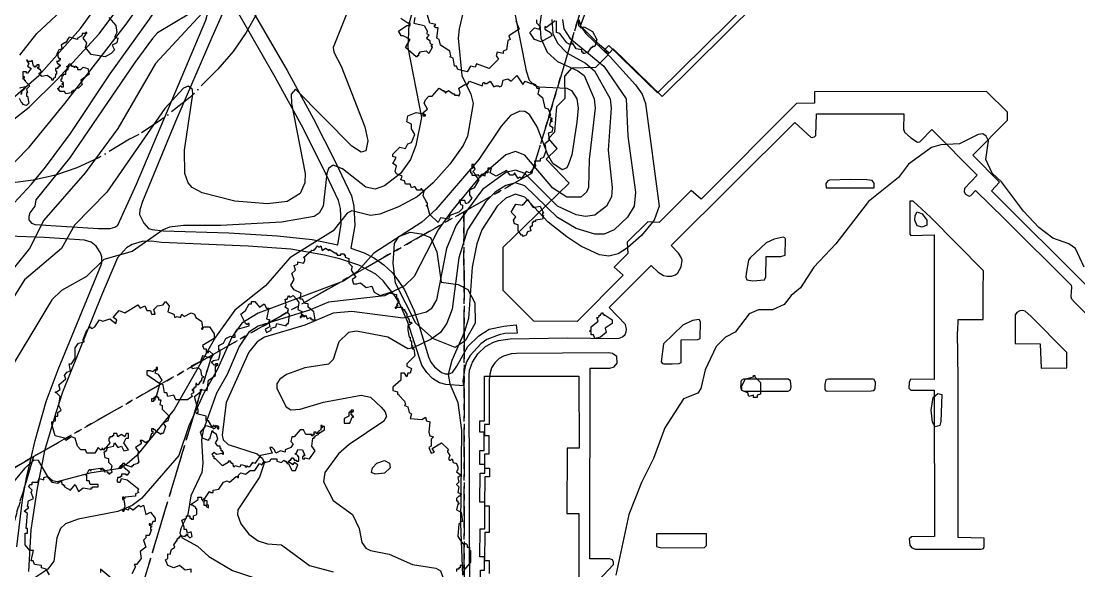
# Model space of a CAD drawing. Header units: metres. Extents: x -550 to 550, y -500 to 950.
# Drawn here: x -260 to -32, y -318.1 to -199.5 of the extents above; entities that cross this region are included whole.
import ezdxf

# ---------------------------------------------------------------- set-up
doc = ezdxf.new("R2010")
doc.units = ezdxf.units.M
doc.header["$LTSCALE"] = 2
doc.linetypes.add('DASHDOT', pattern=[3.556, 2.54, -0.508, 0, -0.508])
doc.linetypes.add('PHANTOM', pattern=[6.35, 3.175, -0.635, 0.635, -0.635, 0.635, -0.635])
for name, color, linetype in [('SITE-BLDG-EXIST', 7, 'CONTINUOUS'), ('SITE-PARKING', 250, 'CONTINUOUS'), ('SITE-PATH', 84, 'CONTINUOUS'), ('SITE-PROPERTY', 7, 'PHANTOM'), ('SITE-SETBACK-WATER', 1, 'DASHDOT'), ('SITE-TREE-CANOPY', 94, 'CONTINUOUS'), ('TOPO-CONTOUR-MAJOR', 8, 'CONTINUOUS'), ('TOPO-CONTOUR-MINOR', 9, 'CONTINUOUS')]:
    doc.layers.add(name, color=color, linetype=linetype)

msp = doc.modelspace()

# ---------------------------------------------------------------- linework, layer by layer
at = {"layer": 'SITE-BLDG-EXIST'}
for points in [[(-29.92, -257.03), (-50.83, -236.13), (-49.12, -234.26), (-54.9, -228.45), (-47.4, -220.9), (-47.41, -219.21), (-51.92, -214.72), (-89.03, -214.8), (-89.03, -217.26), (-92.93, -217.28), (-113.46, -237.95), (-115.6, -236.09), (-122.47, -242.96), (-124.96, -242.81), (-129.37, -247.21), (-129.24, -249.66), (-132.22, -252.61), (-130.23, -254.37), (-140.19, -264.32), (-149.55, -264.29), (-156.13, -257.62), (-156.09, -248.28), (-141.91, -234.47), (-146.83, -229.32), (-144.48, -226.98), (-146.35, -224.86), (-144.97, -223.39), (-144.57, -217.98), (-142.79, -216.12), (-142.84, -211.4), (-141.23, -209.59), (-136.18, -209.5), (-133.44, -206.76), (-134.42, -205.89), (-133.38, -204.78), (-122.86, -215.01), (-102.32, -194.66)], [(-161.08, -323.91), (-161.04, -317.97), (-160.12, -317.97), (-160.12, -315.11), (-161.13, -315.11), (-161.1, -309.08), (-160.11, -309.08), (-160.11, -303.32), (-161.14, -303.33), (-161.11, -297.08), (-160.1, -297.07), (-160.08, -295.21), (-161.12, -295.21), (-161.12, -292.19), (-160.19, -292.19), (-160.19, -288.2), (-161.12, -288.2), (-161.12, -285.8), (-160.14, -285.8), (-160.14, -276.15), (-139.78, -276.13), (-139.76, -291.68), (-142.36, -291.67), (-142.39, -305.78), (-139.79, -305.77), (-139.82, -321.15)]]:
    msp.add_lwpolyline(points, dxfattribs=at)
at = {"layer": 'SITE-PARKING'}
for points in [[(23.54, -195.3), (-101.32, -195.41), (-121.87, -215.77), (-132.39, -205.52), (-133.27, -206.48), (-135.4, -204.58), (-139.46, -200.55), (-135, -188.59), (-17.18, -188.41)], [(-163.34, -329.89), (-163.47, -275.91), (-163.35, -274.84), (-162.77, -273.1), (-161.62, -271.29), (-159.9, -269.74), (-158.23, -268.82), (-157.13, -268.46), (-154.61, -268.08), (-142.25, -267.86), (-132.19, -268.02), (-131.14, -267.94), (-130.4, -267.65), (-129.86, -267.12), (-129.64, -266.55), (-129.53, -266.01), (-129.79, -264.95), (-133.27, -261.33), (-124.22, -252.23), (-122.68, -253.72), (-121.55, -254.4), (-120.77, -254.58), (-119.84, -254.57), (-119.01, -254.27), (-118.44, -253.81), (-117.72, -252.57), (-117.57, -251.11), (-117.8, -250.4), (-118.34, -249.56), (-119.94, -247.93), (-93.23, -221.43), (-89.75, -224.65), (-88.99, -224.5), (-88.74, -224.2), (-88.58, -219.56), (-69.79, -219.53), (-69.81, -222.86), (-69.64, -223.48), (-68.26, -224.71), (-66.78, -225.67), (-66.31, -225.58), (-66.06, -225.36), (-63.72, -222.88), (-53.92, -232.77), (-56.65, -235.64), (-56.75, -236.33), (-56.47, -236.88), (-55.7, -237.28), (-55.34, -237.13), (-54.34, -236.11), (-48.03, -242.17), (-33.7, -256.5), (-33.59, -256.91), (-33.74, -258.94), (-33.59, -259.44), (-32.92, -260.22), (-28.05, -265.16)], [(-146.77, -332.15), (-132.35, -316.77), (-132.33, -316.25), (-132.58, -315.73), (-133.22, -315.51), (-137.44, -315.51), (-137.43, -313.23), (-137.39, -274.38), (-133.1, -274.37), (-132.22, -274.09), (-131.57, -273.36), (-131.62, -271.92), (-132.56, -271.25), (-133.39, -271.1), (-153.26, -271.21), (-154.38, -271.33), (-156.08, -271.8), (-156.99, -272.29), (-157.92, -273.25), (-158.62, -274.35), (-159.01, -275.7), (-159.13, -276.9), (-159.14, -286.55), (-160.12, -286.56), (-160.12, -288.95), (-159.19, -288.95), (-159.18, -292.94), (-160.13, -292.94), (-160.12, -295.95), (-159.08, -295.96), (-159.1, -297.82), (-160.11, -297.82), (-160.14, -304.08), (-159.11, -304.08), (-159.12, -309.83), (-160.11, -309.83), (-160.14, -315.86), (-159.12, -315.86), (-159.13, -318.72)]]:
    msp.add_lwpolyline(points, dxfattribs=at)
for points in [[(-81.25, -233.71), (-85.77, -233.88), (-86.13, -234.01), (-86.54, -234.55), (-86.53, -235.47), (-76.14, -235.5), (-76.14, -234.51), (-76.58, -233.95), (-77.73, -233.76)], [(-52.64, -257.71), (-52.62, -253.38), (-64.04, -241.86), (-67.77, -238.38), (-68.44, -238.38), (-68.45, -245.5), (-68.28, -245.75), (-63.2, -245.67), (-63.22, -276.85), (-68.31, -276.76), (-68.64, -277.52), (-68.65, -278.7), (-68.23, -279.14), (-63.22, -279.14), (-63.16, -310.75), (-68.08, -310.82), (-68.58, -311.25), (-68.5, -312.6), (-68.08, -313.11), (-67.32, -313.42), (-53.1, -313.45), (-52.57, -313.3), (-52.42, -312.9), (-52.42, -311.08), (-58.08, -310.92), (-58.05, -276.67), (-58.21, -266.52), (-58.09, -266.52), (-58.06, -263.91), (-52.67, -263.9)], [(-95.74, -246.12), (-97.7, -246.54), (-99.43, -247.34), (-102.86, -250.58), (-103.23, -251.12), (-103.76, -253.95), (-103.8, -254.77), (-103.6, -255.36), (-102.28, -255.54), (-99.79, -255.38), (-99.47, -254.71), (-99.44, -250.3), (-96.27, -250.29), (-95.35, -250.05), (-95.29, -246.55), (-95.43, -246.25)], [(-44.13, -261.97), (-44.76, -262), (-45.43, -262.36), (-45.75, -262.89), (-45.75, -269.11), (-40.39, -269.18), (-40.19, -274.41), (-34.65, -274.33), (-34.61, -271.03), (-42.4, -263.22), (-43.59, -262.12)], [(-119.71, -273.47), (-118.19, -273.41), (-117.78, -273.15), (-117.78, -268.28), (-114.15, -268.2), (-113.66, -268.03), (-113.62, -264.43), (-113.91, -263.94), (-115.29, -264.09), (-117.39, -265.14), (-121.58, -269.17), (-122.08, -273.06), (-121.81, -273.38), (-121.46, -273.46)], [(-94.68, -276.77), (-104.35, -276.8), (-104.81, -277.07), (-104.92, -277.43), (-104.91, -278.75), (-104.81, -279.07), (-104.25, -279.36), (-94.68, -279.37), (-94.22, -279.09), (-94.06, -278.45), (-94.17, -277.13)], [(-81.37, -276.76), (-85.98, -276.79), (-86.54, -276.93), (-86.8, -277.91), (-86.76, -278.98), (-86.54, -279.27), (-86.13, -279.36), (-76.82, -279.31), (-76.26, -279.24), (-75.94, -278.89), (-75.89, -277.48), (-76.12, -276.87), (-76.41, -276.76)], [(-122.05, -313.14), (-112.73, -313.08), (-112.26, -312.64), (-112.26, -310.15), (-123.06, -310.17), (-123.1, -312.9)]]:
    msp.add_lwpolyline(points, close=True, dxfattribs=at)
at = {"layer": 'SITE-PATH'}
for points in [[(-262.46, -239.75), (-257.78, -234.74), (-254.78, -231.06), (-249.42, -223.79), (-240.83, -210.92), (-232.33, -199.08), (-225.52, -188.81), (-219.51, -179.14), (-214.88, -171.13), (-209.66, -160.32), (-203.71, -144.97), (-200.36, -135.35), (-192.31, -108.23), (-185.35, -81.44), (-179.09, -58.35), (-177.72, -51.61), (-173.59, -36.13), (-154.45, 27.68), (-137.3, 83.89)], [(-211.63, -194.79), (-202.71, -210.22), (-196.99, -220.61), (-192.35, -229.85), (-188.85, -237.23), (-188.31, -239.46), (-188.11, -243.6), (-188.96, -248.5), (-186.08, -249.53), (-183.88, -250.69), (-181.87, -252.08), (-180.01, -253.81), (-178.59, -255.73), (-177.41, -257.5), (-175.34, -262.06), (-174.34, -264.84), (-172.25, -271.94), (-171.69, -273.11), (-170.92, -274.15), (-169.43, -275.33), (-168.65, -275.6), (-167.76, -275.6), (-167.07, -275.33), (-166.1, -274), (-163.75, -269.75), (-161.39, -267.42), (-159.11, -266), (-155.99, -265.31), (-153.31, -265.08), (-153.12, -266.83), (-155.73, -266.94), (-156.99, -267.23), (-159.64, -268.24), (-160.91, -269.12), (-163.21, -271.69), (-164.06, -273.06), (-164.41, -274.31), (-164.82, -277.18), (-164.66, -278.22), (-168.47, -277.95), (-169.88, -277.6), (-171.36, -276.61), (-172.58, -275.31), (-173.66, -273.77), (-176.77, -264.36), (-178.4, -260.51), (-179.46, -258.81), (-182.01, -255.55), (-183.6, -254.15), (-187.26, -252.2), (-191.12, -250.92), (-194.61, -250), (-201.89, -248.73), (-211.06, -248.09), (-229.79, -247.29), (-231.91, -247.01), (-233.95, -247.1), (-236.12, -247.74), (-237.35, -248.46), (-239.23, -250.61), (-242.7, -258.7), (-251.08, -279.61), (-252.56, -284.03), (-254.97, -292.22), (-256.57, -300.31), (-257.92, -309.26), (-258.45, -318.28)], [(-260.96, -312.97), (-259.7, -302.78), (-258.86, -298.08), (-256.98, -289.98), (-254.6, -281.63), (-252.08, -274.66), (-242.83, -252.3), (-242.67, -251.67), (-242.66, -250.39), (-242.91, -249.55), (-243.84, -248.09), (-244.91, -247.2), (-246.36, -246.77), (-254.97, -246.18), (-262.81, -245.96)]]:
    msp.add_lwpolyline(points, dxfattribs=at)
for points in [[(-219.68, -195.86), (-220.53, -196), (-230.66, -202.08), (-231.72, -203.25), (-235.51, -208.49), (-249.62, -229.1), (-256.85, -238.09), (-257.05, -239.44), (-258.16, -240.9), (-258.38, -241.65), (-258.36, -242.37), (-257.83, -243.13), (-256.97, -243.43), (-243.37, -244.25), (-240.82, -244.24), (-239.81, -243.95), (-239.21, -243.53), (-235.19, -234.71), (-220.24, -199.3), (-219.47, -196.57), (-219.46, -196.15)], [(-218.93, -203.08), (-226.72, -221.17), (-233.84, -238.45), (-234.43, -240.25), (-234.53, -241.24), (-233.6, -243.11), (-232.59, -244.24), (-231.75, -244.5), (-229.4, -244.81), (-215.28, -245.18), (-204.8, -245.83), (-197.28, -246.67), (-191.79, -247.8), (-191.02, -243.36), (-191.19, -239.95), (-191.62, -238.2), (-194.97, -231.12), (-199.57, -221.97), (-205.26, -211.65), (-213.7, -196.93), (-214.37, -195.92), (-214.96, -195.43), (-215.54, -195.43)]]:
    msp.add_lwpolyline(points, close=True, dxfattribs=at)
at = {"layer": 'SITE-PROPERTY'}
msp.add_lwpolyline([(-91.29, 364.29), (28.27, 364.14), (-149.92, -232.31), (-283.98, -308.65), (-550, -309.07), (-550, 364.89)], close=True, dxfattribs=at)
msp.add_lwpolyline([(-91.29, 364.29), (28.27, 364.14), (-149.92, -232.31), (-283.98, -308.65), (-550, -309.07), (-550, 364.89)], close=True, dxfattribs=at)
for points in [[(-164.47, -344.36), (-164.58, -240.66), (-149.92, -232.31), (-136.32, -186.83), (40.62, -186.68), (40.64, -206.65), (64.32, -206.64), (64.38, -275.65), (53.38, -275.67), (53.48, -367.62)], [(-260.08, -378), (-254, -368.32), (-250.4, -361.83), (-247.92, -356.97), (-243.32, -347.09), (-241.2, -342.07), (-237.32, -331.89), (-233.93, -321.53), (-218.93, -271.61), (-164.58, -240.66), (-164.47, -344.36), (-215.14, -380.91), (-219.43, -384.25), (-223.44, -387.92), (-227.15, -391.87), (-230.56, -396.11), (-233.63, -400.57), (-236.35, -405.28), (-238.7, -410.17), (-240.68, -415.21), (-253.94, -415.23), (-293.86, -415.29)], [(-263.13, -312.76), (-257.33, -293.48), (-218.93, -271.61), (-235.56, -326.73), (-237.32, -331.89), (-241.2, -342.07), (-245.56, -352.06), (-250.4, -361.83), (-254, -368.32), (-260.08, -378)], [(-283.98, -308.65), (-257.33, -293.48), (-263.13, -312.76)]]:
    msp.add_lwpolyline(points, dxfattribs=at)
at = {"layer": 'SITE-SETBACK-WATER'}
msp.add_lwpolyline([(-209.07, -197.61), (-211.5, -201.99), (-214.36, -206.11), (-217.62, -209.92), (-223.63, -215.99), (-229.85, -220.83), (-234.68, -224), (-236.68, -225), (-243.5, -229.12), (-247.99, -231.16), (-252.65, -232.74), (-257.45, -233.86), (-262.34, -234.5)], dxfattribs=at)
at = {"layer": 'SITE-TREE-CANOPY'}
for points in [[(-153.4, -199.49), (-152.66, -201.24), (-154.91, -202.73), (-154.65, -203.49), (-155.15, -203.74), (-155.4, -205.74), (-156.15, -205.99), (-156.15, -206.49), (-157.4, -206.23), (-157.65, -206.99), (-157.15, -207.74), (-159.15, -209.74), (-161.9, -208.74), (-162.15, -209.49), (-163.15, -209.24), (-163.9, -210.49), (-165.91, -209.99), (-166.15, -209.24), (-166.65, -209.24), (-166.9, -207.49), (-167.65, -207.24), (-167.4, -206.99), (-167.65, -205.99), (-169.65, -204.74), (-169.9, -203.49), (-170.41, -203.24), (-170.15, -200.99), (-170.66, -200.99), (-170.9, -200.74), (-170.9, -200.49), (-170.65, -200.24), (-171.9, -199.99), (-172.4, -198.24)], [(-241.16, -198.74), (-239.65, -200.49), (-239.4, -201.99), (-239.9, -202.99), (-239.15, -203.24), (-239.4, -204.24), (-240.41, -204.74), (-239.9, -205.74), (-240.65, -206.49), (-241.9, -207.24), (-244.9, -206.74), (-246.15, -205.24), (-245.9, -204.23), (-246.65, -203.24), (-246.15, -202.49), (-246.15, -202.24), (-246.9, -202.24), (-246.91, -202.74), (-247.9, -203.24), (-247.9, -203.49), (-249.65, -203), (-250.15, -203.74), (-250.15, -203.98), (-250.4, -204), (-250.41, -204.24), (-250.65, -204.24), (-251.4, -204.74), (-251.15, -205.48), (-251.9, -205.74), (-252.4, -206.74), (-252.15, -206.74), (-252.15, -207.24), (-251.91, -207.49), (-251.65, -207.49), (-251.65, -207.99), (-251.9, -207.99), (-251.9, -208.24), (-252.4, -208.24), (-252.15, -208.74), (-251.9, -208.74), (-251.9, -208.99), (-251.65, -208.99), (-251.65, -209.24), (-251.9, -209.24), (-251.9, -209.49), (-252.15, -209.49), (-252.15, -209.74), (-252.65, -209.74), (-252.65, -210.24), (-252.4, -210.24), (-252.4, -210.99), (-252.65, -210.99), (-252.66, -211.73), (-253.15, -211.99), (-253.15, -212.25), (-253.4, -212.24), (-253.4, -211.99), (-254.4, -211.24), (-255.65, -211.49), (-255.65, -211.24), (-255.9, -211.24), (-255.9, -210.98), (-256.15, -211), (-256.15, -210.74), (-255.65, -210.48), (-255.9, -209.99), (-256.15, -209.99), (-256.15, -209.74), (-256.4, -209.74), (-256.4, -209.49), (-256.15, -209.49), (-256.15, -208.99), (-256.65, -208.99), (-256.66, -209.24), (-256.9, -209.24), (-256.9, -209.49), (-257.15, -209.49), (-257.15, -209.24), (-257.4, -209.24), (-257.65, -207.99), (-257.9, -208.25), (-258.66, -208.24), (-258.66, -207.99), (-258.9, -207.99), (-258.4, -208.75), (-258.65, -209.23), (-257.9, -209.74), (-258.65, -210.74), (-258.9, -210.74), (-258.9, -210.49), (-259.66, -210.49), (-259.65, -211.49), (-259.4, -211.49), (-259.4, -211.74), (-259.65, -211.74), (-259.65, -211.99), (-259.4, -211.99), (-259.41, -212.24), (-259.15, -212.24), (-259.15, -212.49), (-258.15, -213.48), (-258.9, -214.24), (-258.65, -214.99), (-258.9, -214.98), (-258.9, -215.74), (-258.65, -215.74), (-258.4, -217.24), (-258.9, -217.74), (-259.65, -217.49), (-259.65, -217.24), (-259.9, -217.24), (-260.4, -216.24)], [(-175.15, -198.74), (-175.4, -199.99), (-173.15, -200.48), (-172.4, -201.74), (-172.65, -202.24), (-172.15, -202.49), (-172.65, -203.24), (-171.9, -203.73), (-171.9, -204.24), (-171.65, -204.49), (-171.4, -204.49), (-171.4, -204.74), (-171.65, -204.74), (-171.65, -204.99), (-171.4, -204.99), (-171.41, -205.24), (-172.15, -206.49), (-172.65, -205.99), (-174.15, -206.23), (-174.15, -206.49), (-174.4, -206.49), (-174.4, -206.99), (-174.65, -206.99), (-174.65, -207.23), (-174.91, -207.23), (-177.15, -205.24), (-176.15, -203.48), (-177.65, -202.74), (-178.15, -202.74), (-178.15, -202.49), (-178.66, -201.73), (-176.9, -200.49), (-176.15, -200.49), (-176.15, -199.99), (-176.65, -199.99), (-178.15, -198.99)], [(-144.9, -199.49), (-146.9, -200.99), (-146.9, -200.74), (-147.15, -200.74), (-147.15, -201.24), (-145.9, -201.99), (-145.65, -202.74), (-147.9, -203.99), (-149.4, -203.49), (-150.4, -201.99), (-149.4, -201), (-148.4, -201.24), (-148.15, -200.74), (-148.9, -199.99), (-148.9, -199.24)], [(-139.9, -199.5), (-139.9, -200.49), (-139.4, -200.99), (-138.65, -200.74), (-136.9, -201.74), (-135.9, -203.49), (-136.4, -204.99), (-136.9, -204.99), (-136.9, -205.24), (-137.15, -205.24), (-137.9, -206.24), (-138.65, -206.49), (-138.9, -206.49), (-138.9, -206.24), (-139.15, -206.24), (-139.15, -205.74), (-140.4, -205.49), (-141.15, -204.24), (-141.4, -204.49), (-141.9, -204.49), (-142.4, -204.24), (-143.9, -202.24), (-144.65, -201.99), (-144.65, -199.49)], [(-260.15, -215.24), (-259.9, -215.24), (-259.9, -214.49), (-259.65, -214.49), (-259.15, -213.99), (-259.15, -213.74), (-260.4, -213.99)], [(-223.4, -318.49), (-223.4, -317.74), (-224.65, -317.99), (-225.9, -316.99), (-227.15, -317.49), (-228.4, -316.99), (-228.91, -315.74), (-228.4, -315.48), (-228.4, -314.49), (-227.9, -314.5), (-227.65, -313.49), (-226.9, -312.99), (-227.15, -312.49), (-226.4, -311.49), (-226.41, -311.24), (-226.15, -311.24), (-226.15, -310.99), (-225.9, -310.99), (-225.9, -310.74), (-225.65, -310.74), (-225.65, -310.49), (-224.65, -310.74), (-224.65, -310.5), (-224.4, -310.48), (-224.4, -310.24), (-224.15, -310.24), (-224.15, -310.48), (-223.65, -310.99), (-223.15, -310.74), (-223.4, -309.74), (-224.15, -310), (-224.4, -309.24), (-224.9, -309.24), (-224.9, -308.74), (-225.4, -307.23), (-224.41, -306.74), (-224.4, -306.24), (-223.65, -306.24), (-223.65, -306.74), (-223.4, -306.74), (-223.4, -306.99), (-222.9, -306.99), (-222.9, -306.24), (-222.15, -305.99), (-222.15, -304.74), (-222.4, -304.74), (-222.4, -304.49), (-223.15, -303.99), (-223.4, -303.99), (-223.4, -303.74), (-221.9, -302.73), (-221.91, -302.25), (-221.15, -302.23), (-221.15, -302.74), (-220.9, -302.74), (-220.9, -302.99), (-220.65, -302.99), (-220.65, -303.99), (-220.15, -303.99), (-220.15, -304.24), (-219.65, -304.5), (-219.65, -303.99), (-219.9, -303.99), (-219.91, -302.99), (-220.4, -302.99), (-220.4, -302.74), (-220.65, -302.74), (-220.65, -302.49), (-220.4, -302.49), (-219.4, -300.99), (-219.15, -301.24), (-218.65, -301.24), (-218.65, -300.74), (-217.4, -300.49), (-216.4, -298.99), (-215.65, -298.74), (-215.15, -298.99), (-213.65, -297.74), (-213.4, -297.74), (-213.4, -297.99), (-213.15, -297.99), (-213.16, -297.48), (-212.65, -296.98), (-211.65, -297.24), (-210.65, -296.49), (-209.65, -296.49), (-208.65, -294.99), (-208.15, -295.24), (-207.65, -294.49), (-207.4, -294.75), (-206.4, -294.49), (-206.15, -293.99), (-204.91, -293.99), (-204.9, -294.49), (-203.9, -294.74), (-203.4, -294.24), (-203.15, -294.5), (-202.9, -294.48), (-202.91, -294.74), (-202.65, -294.74), (-202.65, -294.99), (-202.4, -294.99), (-201.65, -296.49), (-200.9, -296.49), (-200.41, -295.24), (-201.15, -294.74), (-201.15, -294.99), (-201.4, -294.99), (-201.4, -295.24), (-202.15, -294.74), (-202.4, -294.74), (-202.4, -294.48), (-202.15, -294.49), (-202.15, -294.24), (-201.9, -294.24), (-201.9, -293.99), (-201.65, -293.99), (-201.65, -293.74), (-201.4, -293.74), (-201.4, -293.99), (-201.16, -293.99), (-201.16, -294.24), (-200.65, -294.24), (-200.65, -294.49), (-200.15, -294.49), (-200.15, -293.49), (-200.4, -293.49), (-200.4, -293.24), (-200.9, -292.99), (-200.9, -292.74), (-200.66, -292.74), (-200.4, -291.98), (-199.4, -291.99), (-198.9, -293.24), (-199.15, -293.24), (-199.15, -293.49), (-199.4, -293.49), (-199.4, -293.99), (-198.9, -293.99), (-198.9, -293.74), (-197.9, -293.99), (-196.65, -292.23), (-197.4, -291.24), (-197.15, -289.49), (-196.9, -289.49), (-196.9, -289.24), (-196.65, -289.24), (-196.65, -288.99), (-195.9, -288.74), (-195.9, -288.49), (-194.65, -287.74), (-194.65, -286.99), (-195.16, -286.99), (-195.16, -287.24), (-195.4, -287.24), (-195.4, -287.74), (-195.9, -287.99), (-195.9, -288.24), (-196.15, -288.24), (-196.15, -288.49), (-196.4, -288.49), (-196.4, -288.24), (-196.91, -288.24), (-196.9, -288.74), (-197.15, -288.74), (-197.15, -288.99), (-197.41, -288.99), (-197.4, -288.74), (-198.66, -288.74), (-199.15, -287.74), (-199.9, -287.74), (-201.15, -289.24), (-201.65, -289.24), (-201.9, -290.24), (-201.4, -290.74), (-201.9, -291.49), (-203.15, -291.99), (-203.15, -292.49), (-204.15, -292.24), (-205.15, -292.73), (-205.4, -291.99), (-205.9, -291.49), (-206.41, -291.49), (-205.9, -292.74), (-208.4, -293.24), (-209.65, -294.99), (-210.15, -294.74), (-210.91, -295.74), (-211.4, -295.49), (-211.4, -295.74), (-211.65, -295.74), (-211.65, -295.48), (-212.65, -295.24), (-212.9, -295.74), (-213.9, -295.49), (-214.15, -295.74), (-214.4, -294.99), (-214.66, -294.99), (-214.65, -294.74), (-214.9, -294.73), (-214.9, -294.49), (-215.4, -294.49), (-215.4, -294.73), (-216.65, -295.49), (-218.15, -293.99), (-218.4, -293.98), (-218.4, -293.48), (-218.65, -293.5), (-218.65, -293.24), (-218.9, -292.99), (-218.4, -292.49), (-217.9, -292.98), (-216.65, -292.74), (-216.65, -292.99), (-216.4, -292.99), (-216.4, -292.49), (-216.65, -292.49), (-216.65, -292.24), (-216.91, -292.24), (-216.91, -291.74), (-217.15, -291.74), (-217.15, -291.24), (-217.65, -291.24), (-218.15, -290.49), (-217.65, -289.74), (-217.91, -288.74), (-218.65, -288.24), (-218.66, -287.99), (-218.9, -287.99), (-219.4, -289.73), (-219.66, -289.75), (-219.66, -289.99), (-220.91, -289.49), (-221.4, -288.24), (-220.15, -286.74), (-218.65, -287.24), (-218.66, -287.49), (-218.15, -287.24), (-218.16, -286.99), (-218.4, -286.99), (-218.4, -286.74), (-218.65, -286.74), (-218.65, -286.99), (-218.9, -286.99), (-219.65, -285.74), (-220.16, -285.74), (-220.15, -284.74), (-222.16, -284.24), (-222.15, -283.99), (-221.9, -283.99), (-221.9, -283.49), (-222.66, -280.49), (-221.4, -279.49), (-221.4, -278.99), (-219.9, -279.24), (-219.65, -276.99), (-218.15, -275.99), (-218.15, -273.98), (-217.9, -273.99), (-217.9, -273.74), (-217.65, -273.74), (-217.65, -273.48), (-218.15, -273.48), (-218.15, -273.74), (-218.4, -273.74), (-218.9, -273.24), (-218.9, -272.99), (-218.65, -272.99), (-218.65, -272.74), (-217.41, -272.5), (-217.15, -271.24), (-217.15, -270.49), (-217.4, -270.49), (-217.4, -269.49), (-216.4, -268.99), (-215.9, -267.99), (-214.91, -267.49), (-214.4, -267.74), (-213.9, -267.74), (-213.9, -267.24), (-214.15, -267.24), (-213.4, -265.99), (-210.9, -265.24), (-210.9, -264.74), (-211.15, -264.74), (-211.15, -265), (-211.4, -264.99), (-211.65, -264.74), (-212.65, -262.74), (-211.65, -261.99), (-210.9, -260.49), (-210.4, -260.49), (-210.4, -259.99), (-209.65, -259.99), (-208.65, -261.24), (-207.66, -260.49), (-207.15, -261.49), (-206.65, -261.49), (-207.15, -263.74), (-206.4, -263.99), (-206.65, -264.24), (-206.65, -264.49), (-206.41, -265.49), (-207.4, -265.99), (-207.15, -266.74), (-206.15, -266.24), (-206.15, -265.74), (-205.15, -265.49), (-204.9, -264.74), (-202.9, -265.24), (-202.9, -264.98), (-202.65, -264.98), (-202.65, -264.74), (-202.4, -264.74), (-202.15, -262.74), (-202.65, -262.49), (-202.4, -261.74), (-203.15, -261.24), (-202.9, -260.73), (-203.15, -259.49), (-202.65, -259.49), (-202.4, -258.74), (-202.15, -258.99), (-201.9, -258.99), (-201.4, -258.73), (-200.65, -259.49), (-200.15, -260.24), (-200.4, -261.74), (-199.41, -262.24), (-199.65, -262.49), (-199.65, -262.74), (-199.4, -262.74), (-199.4, -262.99), (-199.15, -262.99), (-199.15, -263.24), (-198.9, -263.24), (-198.66, -262.99), (-198.4, -263.74), (-197.65, -263.49), (-197.65, -263.73), (-197.4, -263.73), (-197.4, -263.99), (-196.66, -263.99), (-196.91, -262.24), (-198.15, -261.24), (-198.15, -260.49), (-198.9, -260.48), (-199.4, -259.49), (-199.9, -259.49), (-199.65, -258.24), (-201.16, -257.49), (-201.91, -256.49), (-201.15, -255.24), (-201.65, -253.98), (-200.9, -253.24), (-201.16, -252.24), (-200.4, -252), (-200.4, -251.49), (-199.15, -251.74), (-198.9, -251.24), (-198.91, -250.74), (-199.15, -250.5), (-197.4, -248.98), (-196.9, -248.99), (-196.9, -248.74), (-196.66, -248.74), (-196.15, -247.99), (-195.9, -248.24), (-195.65, -248.24), (-195.4, -247.99), (-195.15, -248.99), (-194.4, -248.49), (-193.65, -248.99), (-193.65, -248.75), (-192.4, -249.49), (-192.15, -249.49), (-192.16, -249.74), (-191.9, -249.74), (-191.9, -249.99), (-191.15, -249.99), (-191.15, -249.74), (-190.4, -249.74), (-190.4, -250), (-190.15, -249.98), (-190.15, -250.49), (-189.4, -250.74), (-189.4, -251.74), (-188.65, -252.49), (-188.9, -253.23), (-187.9, -254.74), (-188.65, -255.24), (-188.4, -256.24), (-187.66, -256.24), (-186.9, -255.98), (-185.65, -256.99), (-184.4, -256.74), (-183.9, -257.99), (-182.65, -258.74), (-180.4, -257.98), (-180.4, -258.24), (-179.15, -258.49), (-179.15, -259.24), (-178.9, -259.24), (-178.65, -259.99), (-179.15, -260.74), (-178.9, -260.75), (-178.9, -260.99), (-179.15, -260.99), (-179.15, -261.23), (-177.9, -261.24), (-177.9, -261.49), (-177.65, -261.74), (-177.4, -261.74), (-177.4, -261.99), (-176.9, -262.74), (-176.91, -263.24), (-176.4, -263.99), (-176.4, -264.49), (-175.9, -264.49), (-175.9, -264.74), (-176.66, -265.24), (-176.65, -266.24), (-176.4, -267.73), (-176.15, -267.73), (-176.15, -268.49), (-175.9, -268.49), (-175.9, -269.49), (-175.65, -269.49), (-175.65, -269.74), (-175.9, -269.74), (-175.65, -270.24), (-175.4, -270.24), (-175.15, -271.74), (-176.91, -273.48), (-176.9, -273.99), (-175.9, -274.49), (-176.15, -275.49), (-176.66, -275.49), (-176.9, -276.24), (-177.4, -275.49), (-178.15, -275.49), (-178.15, -276.99), (-179.9, -278.49), (-179.9, -279.24), (-178.9, -279.49), (-178.9, -279.99), (-178.66, -279.99), (-178.65, -280.23), (-177.4, -281.49), (-177.16, -282.24), (-177.4, -282.49), (-176.65, -282.74), (-176.4, -283.99), (-175.9, -284.24), (-176.16, -285.24), (-173.66, -285.49), (-172.9, -284.99), (-172.65, -285.74), (-171.9, -285.99), (-172.15, -288.24), (-171.9, -288.99), (-171.15, -289.24), (-171.65, -289.74), (-171.65, -291.25), (-172.15, -291.49), (-171.65, -292.74), (-170.91, -292.49), (-171.4, -291.73), (-169.4, -290.49), (-167.91, -291.98), (-168.15, -292.24), (-168.15, -292.48), (-167.65, -293.24), (-167.9, -293.99), (-167.66, -294.24), (-167.4, -294.24), (-167.15, -293.99), (-166.9, -294.74), (-166.15, -294.99), (-165.9, -295.74), (-165.9, -296.24), (-166.15, -296.74), (-165.15, -297.49), (-165.91, -297.99), (-165.65, -299), (-166.15, -299.5), (-165.65, -299.99), (-165.9, -301.24), (-165.15, -301.49), (-165.15, -301.74), (-165.4, -301.74), (-165.4, -301.99), (-165.65, -301.99), (-166.15, -302.49), (-166.15, -302.99), (-165.9, -302.99), (-165.91, -303.49), (-165.65, -303.49), (-165.65, -303.75), (-165.91, -303.74), (-166.15, -304.99), (-165.15, -305.49), (-164.9, -307.49), (-165.41, -307.49), (-165.4, -307.99), (-165.65, -307.99), (-165.9, -310.74), (-164.9, -312.24), (-164.65, -312.24), (-164.65, -312.49), (-164.4, -312.49), (-164.4, -312.25), (-164.15, -312.23), (-163.9, -312.49), (-163.9, -312.99), (-163.4, -312.99), (-163.4, -313.74), (-163.15, -313.74), (-163.16, -316.24), (-164.4, -317.74), (-164.91, -316.99), (-165.4, -316.99), (-165.4, -317.49), (-165.65, -317.49), (-165.65, -317.74), (-166.15, -317.74), (-166.15, -318.24)], [(-253.9, -318.99), (-254.65, -317.74), (-255.65, -317.49), (-255.65, -316.99), (-257.15, -316.74), (-257.41, -315.99), (-257.9, -315.99), (-257.4, -313.74), (-258.15, -313.74), (-259.15, -312.49), (-259.15, -309.99), (-258.65, -309.99), (-258.65, -308.99), (-258.91, -308.99), (-258.66, -305.74), (-259.4, -305.24), (-258.4, -304.49), (-258.65, -304.24), (-258.41, -302.99), (-257.4, -302.49), (-257.9, -301.24), (-257.65, -300.74), (-258.4, -299.99), (-258.16, -299.49), (-257.65, -299.49), (-257.66, -298.99), (-256.41, -298.99), (-256.15, -298.24), (-255.15, -298.48), (-255.15, -297.99), (-254.4, -297.74), (-253.4, -298.99), (-252.15, -299.24), (-251.4, -298.73), (-251.15, -299.49), (-250.9, -299.49), (-250.9, -299.74), (-250.65, -299.74), (-250.66, -299.99), (-249.4, -300.74), (-248.4, -299.49), (-247.65, -300.99), (-246.65, -300.24), (-244.9, -300.49), (-244.9, -300.24), (-244.65, -300.25), (-244.65, -299.99), (-243.4, -299.99), (-243.4, -299.49), (-245.16, -299.49), (-245.4, -298.74), (-245.9, -298.74), (-245.9, -297.48), (-246.15, -297.48), (-246.15, -297.24), (-245.9, -297.24), (-245.4, -296.24), (-245.15, -296.24), (-245.15, -296.48), (-244.91, -296.49), (-244.91, -296.24), (-242.9, -295.99), (-242.9, -296.24), (-242.65, -296.24), (-242.65, -295.99), (-242.4, -295.99), (-242.4, -296.24), (-242.15, -296.24), (-242.15, -296.74), (-241.4, -296.73), (-241.4, -296.99), (-241.15, -296.99), (-241.15, -297.24), (-240.4, -296.74), (-240.65, -296.23), (-240.4, -295.49), (-241.15, -294.74), (-241.15, -293.99), (-241.9, -293.74), (-242.15, -292.48), (-241.9, -292.48), (-241.9, -292.24), (-241.65, -292.24), (-241.4, -291.5), (-240.15, -291.24), (-239.9, -290.49), (-239.15, -291.49), (-238.4, -291.24), (-237.9, -292.25), (-236.9, -291.99), (-237.9, -290.49), (-237.4, -289.49), (-236.9, -289.49), (-236.9, -288.49), (-237.4, -288.49), (-237.65, -289.24), (-238.41, -288.74), (-239.15, -289.24), (-239.4, -288.49), (-240.15, -288.49), (-240.15, -288.99), (-240.4, -288.99), (-240.4, -289.24), (-240.9, -289.24), (-240.9, -289.49), (-241.15, -289.49), (-241.15, -289.99), (-240.9, -290.49), (-241.9, -291.74), (-242.15, -291.74), (-242.15, -291.99), (-242.4, -291.99), (-242.4, -291.74), (-242.65, -291.74), (-242.65, -291.99), (-242.9, -291.99), (-243.4, -291.49), (-244.15, -292.74), (-245.9, -292.73), (-246.15, -291.99), (-247.15, -291.99), (-247.9, -291.24), (-248.4, -289.49), (-249.15, -289.24), (-250.4, -289.99), (-250.65, -289.49), (-252.66, -288.99), (-253.4, -286.48), (-253.4, -285.99), (-252.65, -285.74), (-252.65, -284.74), (-252.15, -284.74), (-252.15, -283.99), (-251.41, -283.49), (-251.9, -282.49), (-251.65, -280.49), (-252.4, -279.74), (-252.65, -279.74), (-252.65, -279.49), (-252.4, -279.49), (-251.65, -278.99), (-251.9, -277.99), (-250.41, -276.74), (-250.65, -275.99), (-250.15, -275.24), (-249.4, -274.99), (-249.65, -273.49), (-249.15, -273.49), (-248.4, -272.24), (-248.4, -269.99), (-247.65, -268.99), (-246.41, -268.74), (-246.41, -268.48), (-246.65, -268.48), (-246.65, -268.24), (-245.9, -266.24), (-245.15, -265.49), (-244.91, -265.74), (-244.65, -265.74), (-244.15, -265.48), (-243.15, -264), (-242.4, -264.24), (-240.9, -263.74), (-239.65, -264.75), (-239.4, -263.99), (-240.16, -263.49), (-238.9, -261.99), (-237.65, -262.49), (-234.91, -260.74), (-234.4, -261.49), (-233.4, -260.99), (-232.91, -261.98), (-232.15, -261.99), (-231.9, -262.74), (-231.15, -262.74), (-231.4, -261.74), (-230.65, -260.99), (-229.4, -260.74), (-228.9, -259.99), (-228.15, -260.99), (-228.4, -262.24), (-227.15, -262.74), (-226.9, -263.49), (-226.4, -263.24), (-225.65, -263.49), (-225.41, -262.74), (-224.9, -263.24), (-223.4, -262.49), (-222.65, -262.74), (-222.4, -263.49), (-221.15, -264.24), (-220.9, -265.49), (-221.15, -265.99), (-220.9, -265.99), (-220.65, -265.49), (-219.4, -265.48), (-218.4, -266.99), (-218.4, -267.99), (-220.9, -269.49), (-220.65, -270.24), (-220.16, -270.24), (-220.15, -270.99), (-219.65, -270.99), (-219.65, -270.73), (-219.4, -270.74), (-218.65, -271.49), (-219.15, -272.24), (-220.9, -271.75), (-221.4, -272.99), (-223.41, -273.99), (-223.15, -274.49), (-221.9, -274.24), (-221.4, -274.74), (-221.15, -275.99), (-220.66, -276.24), (-221.15, -276.74), (-221.16, -277.24), (-221.4, -277.24), (-221.9, -277.98), (-222.15, -278), (-222.15, -277.74), (-222.4, -277.74), (-222.4, -278.5), (-222.65, -278.49), (-222.65, -278.74), (-222.9, -278.74), (-222.9, -279), (-223.15, -278.99), (-223.15, -279.24), (-222.9, -279.24), (-222.9, -279.74), (-223.4, -279.98), (-223.15, -280.49), (-224.15, -281.24), (-226.65, -281.24), (-227.15, -280.24), (-228.4, -280.49), (-228.65, -279.74), (-229.15, -279.74), (-229.4, -277.99), (-230.15, -277.74), (-230.9, -280.49), (-230.65, -280.49), (-230.66, -280.74), (-230.4, -280.74), (-230.4, -281.24), (-229.9, -281.24), (-230.15, -282.24), (-229.65, -282.49), (-229.65, -283.24), (-228.15, -284.74), (-228.4, -285.74), (-229.41, -286.24), (-228.9, -286.98), (-229.4, -288.49), (-229.9, -288.49), (-229.9, -288.74), (-230.65, -288.24), (-230.9, -288.24), (-230.9, -287.99), (-231.15, -287.74), (-231.4, -287.74), (-231.4, -287.49), (-231.9, -287.49), (-231.9, -287.99), (-231.66, -287.99), (-231.65, -288.49), (-231.9, -288.49), (-232.4, -289.99), (-233.15, -290.49), (-233.91, -289.99), (-234.4, -289.99), (-234.4, -290.24), (-234.15, -290.24), (-234.15, -290.74), (-235.4, -291.49), (-234.65, -292.49), (-234.9, -292.74), (-234.9, -293.5), (-234.65, -294.74), (-234.9, -294.74), (-234.9, -294.99), (-235.9, -295.24), (-235.9, -295.49), (-236.15, -295.48), (-236.15, -295.74), (-237.65, -295.24), (-237.66, -294.99), (-238.15, -294.99), (-238.15, -295.24), (-238.4, -295.24), (-238.4, -295.49), (-238.65, -295.49), (-238.65, -295.74), (-238.9, -295.74), (-238.9, -295.99), (-238.4, -295.99), (-238.4, -295.74), (-238.16, -295.74), (-238.15, -295.49), (-237.9, -295.49), (-237.9, -295.74), (-236.65, -296.74), (-237.15, -297.49), (-237.4, -297.49), (-237.4, -297.24), (-238.4, -297.24), (-238.4, -297.74), (-238.65, -297.74), (-238.65, -298), (-239.16, -297.99), (-239.4, -298.74), (-239.15, -298.98), (-238.65, -298.99), (-238.4, -298.24), (-237.15, -298.49), (-234.65, -300.49), (-234.9, -300.74), (-234.9, -300.99), (-234.65, -301.24), (-235.4, -301.49), (-235.4, -301.99), (-237.65, -302.23), (-237.65, -302.49), (-237.9, -302.49), (-237.9, -302.23), (-238.15, -302.25), (-238.15, -302.73), (-237.9, -302.73), (-237.65, -304.24), (-238.15, -305.24), (-237.9, -305.24), (-237.65, -304.74), (-236.9, -304.99), (-236.65, -304.49), (-235.9, -304.98), (-234.65, -303.99), (-234.4, -304.24), (-234.15, -304.24), (-233.65, -303.99), (-233.15, -305.99), (-232.15, -305.49), (-231.15, -306.74), (-231.16, -307.49), (-231.65, -307.49), (-231.9, -308.24), (-232.15, -308.24), (-232.15, -308.49), (-231.9, -308.49), (-231.9, -308.74), (-232.15, -308.74), (-232.15, -309.24), (-231.9, -309.24), (-232.4, -310.48), (-233.15, -310.49), (-233.15, -311), (-233.65, -311.5), (-233.15, -312.99), (-234.4, -313.99), (-234.15, -315.49), (-235.15, -316.74), (-235.66, -316.74), (-235.4, -317.24), (-236.15, -318.74)], [(-240.65, -319.74), (-242.9, -317.75), (-242.9, -318.49)]]:
    msp.add_lwpolyline(points, dxfattribs=at)
for points in [[(-245.9, -202.24), (-245.9, -201.99), (-246.15, -201.99), (-246.15, -202.24)], [(-252.15, -213.99), (-251.9, -213.99), (-251.65, -213.49), (-251.4, -213.49), (-251.4, -213.74), (-250.9, -213.74), (-250.9, -213.24), (-251.15, -213.24), (-251.15, -212.99), (-250.9, -212.99), (-250.9, -212.74), (-251.4, -212.49), (-251.4, -211.99), (-251.15, -211.99), (-251.15, -211.24), (-250.9, -211.24), (-250.9, -210.99), (-250.4, -210.99), (-250.4, -210.24), (-250.15, -210.24), (-250.15, -209.99), (-249.9, -209.99), (-249.9, -209.49), (-250.15, -209.49), (-250.15, -209.23), (-249.9, -209.24), (-249.65, -208.73), (-249.4, -208.74), (-249.4, -208.99), (-249.15, -208.99), (-249.15, -209.24), (-248.65, -209.24), (-248.65, -209.49), (-248.4, -209.49), (-248.4, -209.24), (-248.15, -209.24), (-248.15, -209.49), (-247.9, -209.49), (-247.91, -209.99), (-247.15, -210), (-246.65, -209.48), (-245.65, -209.74), (-245.4, -210.99), (-247.15, -212.24), (-246.9, -213.24), (-247.65, -213.99), (-248.15, -213.99), (-248.15, -214.24), (-248.4, -214.24), (-248.4, -214.49), (-248.9, -214.49), (-248.9, -214.74), (-249.16, -214.74), (-249.16, -214.99), (-250.4, -215.24), (-250.65, -214.74), (-251.66, -214.74), (-251.66, -214.49), (-251.9, -214.49), (-251.9, -214.24), (-252.15, -214.24)], [(-173.4, -219.24), (-172.4, -218.5), (-173.15, -217.24), (-172.9, -216.49), (-172.15, -215.74), (-171.41, -215.74), (-169.9, -213.99), (-169.15, -214.49), (-168.9, -214.5), (-168.9, -214.74), (-168.65, -214.74), (-168.65, -214.99), (-168.41, -214.99), (-168.41, -214.74), (-168.15, -214.74), (-167.9, -214.49), (-166.9, -215.24), (-166.65, -215.24), (-166.65, -215.49), (-165.9, -215.49), (-165.65, -215.73), (-165.4, -214.99), (-165.65, -213.99), (-164.4, -213.24), (-163.9, -213.25), (-163.4, -212.49), (-160.65, -213.49), (-160.4, -212.74), (-160.15, -212.74), (-160.15, -212.99), (-159.65, -212.99), (-158.9, -212.48), (-158.15, -213.74), (-157.65, -213.49), (-157.15, -213.49), (-156.9, -213.74), (-156.4, -213.49), (-156.15, -212.24), (-155.15, -211.99), (-154.41, -212.49), (-153.15, -211.24), (-151.9, -213.24), (-151.4, -212.49), (-150.15, -212.99), (-149.65, -212.99), (-149.15, -213.24), (-148.9, -213.99), (-148.4, -213.99), (-148.65, -215.23), (-147.65, -215.99), (-147.15, -218.24), (-146.4, -218.49), (-145.9, -219.74), (-146.15, -220.24), (-145.65, -220.49), (-145.65, -220.74), (-145.9, -220.74), (-145.91, -220.99), (-145.65, -220.99), (-145.65, -221.23), (-145.91, -221.25), (-146.15, -221.99), (-145.4, -222.49), (-145.66, -223.49), (-146.4, -223.74), (-146.15, -225.24), (-147.15, -225.99), (-146.9, -227.5), (-147.4, -228.99), (-148.15, -229.24), (-148.15, -229.74), (-149.4, -229.74), (-149.15, -230.74), (-150.4, -232.24), (-151.15, -231.99), (-152.15, -233.49), (-152.4, -233.24), (-152.65, -233.24), (-152.9, -233.49), (-153.65, -232.24), (-153.9, -232.74), (-154.65, -232.74), (-155.4, -231.74), (-157.65, -232.99), (-158.91, -232.24), (-158.65, -231.24), (-159.4, -231.24), (-159.4, -232.24), (-159.9, -232.24), (-160.15, -232.99), (-160.65, -232.49), (-161.15, -232.99), (-161.4, -232.99), (-161.4, -232.74), (-161.91, -232.74), (-162.66, -231.99), (-162.15, -231.49), (-162.4, -230.99), (-162.65, -230.99), (-162.65, -231.24), (-163.15, -231.49), (-163.15, -232.23), (-162.9, -232.23), (-162.9, -232.74), (-162.15, -232.74), (-161.4, -233.74), (-162.4, -235.49), (-163.41, -235.99), (-163.4, -236.99), (-162.9, -237.74), (-163.65, -238.74), (-164.15, -238.98), (-164.4, -238.24), (-165.15, -238.24), (-165.4, -237.99), (-165.65, -238.49), (-165.4, -238.49), (-165.4, -238.99), (-164.91, -239.24), (-164.9, -239.99), (-165.65, -240.74), (-167.65, -241.49), (-167.9, -242.24), (-169.65, -241.99), (-170.15, -242.99), (-171.9, -241.24), (-172.4, -239.49), (-172.65, -239.49), (-172.65, -239.24), (-172.4, -239.24), (-172.41, -238.74), (-172.65, -238.74), (-172.65, -238.5), (-173.4, -237.24), (-173.15, -236.24), (-173.4, -236.24), (-173.4, -235.99), (-173.65, -235.99), (-173.65, -235.74), (-173.9, -235.73), (-173.9, -235.99), (-174.65, -235.99), (-175.15, -235.24), (-175.91, -235.49), (-176.15, -234.74), (-177.15, -234.74), (-177.4, -233.99), (-178.15, -233.74), (-177.9, -232.99), (-179.15, -232.49), (-179.41, -231.99), (-179.15, -230.74), (-179.9, -230.24), (-179.16, -228.99), (-179.9, -228.74), (-179.9, -228.24), (-178.4, -226.74), (-177.15, -226.99), (-176.65, -225.99), (-175.9, -225.74), (-175.15, -223.99), (-175.9, -222.74), (-175.9, -221.74), (-176.9, -221.24), (-176.65, -219.99), (-174.9, -219.24), (-173.65, -219.49), (-173.41, -219.49)], [(-173.41, -219.74), (-173.41, -219.98), (-172.9, -219.99), (-172.9, -219.74), (-173.15, -219.74), (-173.15, -219.5), (-173.41, -219.49)], [(-162.65, -230.74), (-162.4, -230.74), (-162.4, -230.49), (-162.9, -230.49), (-162.9, -230.99), (-162.65, -230.99)], [(-149.65, -239.74), (-148.15, -239.48), (-147.4, -240.99), (-147.65, -240.99), (-147.65, -241.49), (-147.4, -241.49), (-147.65, -242.24), (-149.15, -242.49), (-149.15, -242.74), (-149.65, -242.74), (-149.65, -242.99), (-149.9, -242.99), (-149.9, -243.74), (-150.15, -243.74), (-150.15, -243.99), (-150.4, -243.99), (-150.15, -244.74), (-150.9, -244.99), (-151.15, -245.74), (-151.9, -245.99), (-151.9, -245.74), (-152.15, -245.74), (-152.9, -244.74), (-152.9, -243.49), (-153.65, -243.24), (-153.91, -242.49), (-153.41, -241.74), (-154.4, -240.74), (-153.4, -238.99), (-151.9, -239.24), (-151.9, -238.99), (-151.65, -238.99), (-150.9, -237.99)], [(-165.79, -256.36), (-163.74, -257.44), (-162.25, -260.32), (-162.19, -264.67), (-164.31, -268.52), (-166.49, -269.91), (-171.12, -268.11), (-174.98, -264.68), (-179.35, -256.04), (-179.87, -251.73), (-179.57, -247.48), (-178.64, -245.97), (-176.15, -245.04), (-173.8, -245.42), (-171.8, -246.21), (-170.43, -249.29), (-169.51, -255.83)], [(-179.4, -261.25), (-179.4, -261.49), (-179.15, -261.49), (-179.15, -261.23)], [(-199.91, -263.24), (-199.9, -263.49), (-199.65, -263.49), (-199.65, -263.24)], [(-199.65, -262.99), (-199.65, -263.24), (-199.4, -263.24), (-199.4, -262.99)], [(-134.65, -262.74), (-134.4, -262.74), (-134.4, -262.99), (-134.15, -262.99), (-132.65, -263.99), (-132.66, -264.75), (-134.15, -265.74), (-133.9, -266.73), (-135.15, -267.75), (-136.4, -267.99), (-136.65, -267.24), (-137.15, -267.24), (-137.15, -266.49), (-137.41, -266.49), (-137.4, -266.24), (-137.15, -266.24), (-137.15, -265.48), (-135.65, -264.24), (-135.91, -263.5), (-135.65, -263.48), (-135.4, -263.24), (-135.4, -263), (-135.15, -262.98), (-134.9, -262.5), (-134.65, -262.48)], [(-230.15, -277.49), (-229.65, -276.99), (-230.4, -275.74), (-231.15, -275.49), (-230.9, -274.74), (-231.15, -274.73), (-231.65, -275.23), (-232.15, -274.99), (-232.9, -274.99), (-232.9, -275.74), (-230.15, -277.74)], [(-230.65, -274.74), (-230.65, -274.23), (-230.9, -274.23), (-230.9, -274.74)], [(-100.65, -279.99), (-101.4, -280.24), (-101.4, -280.74), (-102.15, -280.74), (-102.15, -280.24), (-103.15, -280.49), (-103.4, -279.73), (-104.65, -279.24), (-104.65, -278.49), (-104.9, -278.49), (-104.9, -278.24), (-104.65, -278.24), (-103.91, -276.74), (-102.16, -276.24), (-102.16, -275.99), (-101.9, -275.99), (-101.9, -276.24), (-100.65, -277.49)], [(-62.03, -286.74), (-62.97, -287.09), (-63.57, -286.02), (-63.84, -283.49), (-63.4, -280.72), (-62.42, -279.84), (-61.58, -280.12), (-61.81, -285.91)], [(-231.4, -280.74), (-231.4, -280.99), (-231.91, -280.99), (-231.9, -281.49), (-231.4, -281.49), (-231.4, -281.24), (-231.15, -281.24), (-231.15, -280.74)], [(-231.15, -280.49), (-231.15, -280.74), (-230.9, -280.74), (-230.9, -280.49)], [(-190.4, -286.24), (-189.15, -286.24), (-188.65, -284.99), (-188.4, -284.99), (-188.4, -284.74), (-188.65, -284.74), (-188.66, -284.49), (-188.9, -284.49), (-188.9, -283.99), (-188.65, -283.99), (-188.65, -283.74), (-188.4, -283.74), (-188.4, -283.49), (-188.9, -283.49), (-188.9, -283.74), (-189.15, -283.74), (-189.15, -283.99), (-189.4, -283.99), (-189.4, -284.74), (-190.41, -285.24)], [(-217.9, -286.99), (-217.65, -287.49), (-217.4, -287.49), (-217.4, -286.99), (-218.16, -286.74), (-218.16, -286.99)], [(-195.15, -286.74), (-195.4, -286.74), (-195.4, -286.99), (-195.16, -286.99)], [(-232.15, -307.99), (-232.4, -307.99), (-232.4, -308.24), (-232.15, -308.24)]]:
    msp.add_lwpolyline(points, close=True, dxfattribs=at)
at = {"layer": 'TOPO-CONTOUR-MAJOR'}
for points in [[(-270.19, -227.4), (-258.3, -218.07), (-252.25, -212.15), (-243.18, -202.27), (-235.12, -191.35), (-229.25, -182.05), (-220.97, -163.92), (-217.18, -157.87), (-215.26, -153.84), (-206.91, -131.53), (-205.6, -126.64), (-204.85, -119.58), (-201.87, -105.41), (-194.08, -79.28), (-185.52, -44.01), (-181.72, -30.59), (-175.25, -11.77), (-172.02, 1.33), (-168.85, 7.38), (-169.3, 11.41), (-167.54, 18.46), (-163.58, 29.39), (-157.17, 51.71)], [(-189.78, -197.67), (-192.78, -205.23), (-192.66, -206.24), (-191.06, -209.26), (-185.93, -222.36), (-185.3, -225.38), (-185.75, -227.54), (-186.75, -227.79), (-188.77, -226.54), (-200.86, -214.22), (-201.8, -215.31), (-201.73, -217.32), (-198.84, -232.44), (-198.9, -234.45), (-199.85, -236.71), (-202.72, -238.48), (-206.91, -238.96), (-213.96, -238.41), (-221.01, -236.59), (-223.15, -235.46), (-224.03, -234.45), (-224.71, -232.44), (-224.81, -227.4), (-223, -215.31), (-223.12, -214.3), (-224.04, -213.54), (-225.04, -214.01), (-229.07, -218.36), (-241.56, -236.47), (-248.53, -243.52), (-251.36, -248.56), (-259.3, -255.35), (-271.55, -274.76)], [(-145.67, -199.18), (-145.45, -202.21), (-144.44, -204.29), (-142.42, -206.35), (-138.39, -208.57), (-136.42, -210.27), (-133.08, -216.31), (-132.83, -218.33), (-133.49, -227.4), (-132.6, -235.46), (-132.78, -237.47), (-133.87, -239.49), (-136.37, -241.37), (-138.39, -241.65), (-140.4, -241.31), (-144.44, -239.49), (-151.49, -232.4), (-153.5, -231.7), (-155.52, -232.17), (-160.56, -235.86), (-166.28, -243.52), (-168.31, -248.56), (-170.51, -259.64), (-171.64, -261.58), (-172.65, -262.35), (-177.69, -263.62), (-188.77, -262.16), (-192.8, -262.57), (-198.85, -265.15), (-207.54, -267.7), (-209.17, -268.71), (-210.94, -270.94), (-215.8, -281.81), (-216.73, -288.86), (-216.47, -289.87), (-215.43, -290.88), (-209.18, -292.89), (-208.01, -293.9), (-207.67, -294.91), (-208.63, -297.93), (-213.32, -304.98), (-213.41, -305.99), (-212.64, -308.01), (-210.94, -310.21), (-208.92, -311.67), (-206.91, -312.29), (-203.88, -312.5), (-197.84, -316.96), (-192.8, -318.33)]]:
    msp.add_lwpolyline(points, dxfattribs=at)
at = {"layer": 'TOPO-CONTOUR-MINOR'}
for points in [[(-262.33, -216.62), (-256.21, -211.28), (-247.21, -201.1), (-235.65, -185.08), (-228.8, -171.98), (-224.44, -161.9), (-220.01, -155.02), (-216.05, -141.75), (-210.92, -129.66), (-206.24, -106.48), (-202.27, -92.38), (-200.75, -85.32), (-193.57, -64.16), (-189.38, -43), (-180.7, -16.81), (-177.03, -2.7), (-174.56, 4.35), (-173.39, 10.4), (-168.24, 29.54), (-160.79, 52.72)], [(-260.31, -206.87), (-256.63, -202.21), (-246.2, -192.41), (-240.59, -184.07), (-234.62, -172.99), (-231.94, -166.94), (-230.08, -160.09), (-227.14, -152.83), (-221.33, -141.75), (-217.83, -132.68), (-212.75, -114.54), (-210.51, -101.45), (-206.91, -87.28), (-198.85, -58), (-193.81, -41.83), (-191.11, -34.94), (-188.22, -23.86), (-187.29, -18.82), (-185.14, -12.78), (-183.73, -2.91), (-182.86, 0.32), (-176.37, 15.44), (-168.37, 46.67)], [(-266.86, -235.46), (-258.3, -226.72), (-250.6, -217.32), (-237.4, -200.19), (-225.98, -184.07), (-212.76, -159.89), (-205.25, -140.74), (-203.7, -134.7), (-199.73, -122.61), (-191.25, -90.36), (-187.64, -74.24), (-170.38, -11.77), (-168.87, -4.71), (-169.47, 0.32), (-169.28, 1.33), (-165.91, 5.36), (-164.56, 8.38), (-164.31, 10.4), (-164.65, 14.43), (-160.62, 24.51), (-156.04, 39.62)], [(-162.79, -189.11), (-165.63, -201.2), (-165.79, -203.21), (-165.01, -211.28), (-163.09, -215.31), (-162.62, -217.32), (-163.84, -224.37), (-164.73, -226.39), (-167.64, -230.42), (-171.22, -234.45), (-174.66, -237.46), (-178.69, -239.63), (-182.72, -241.19), (-184.74, -241.48), (-188.77, -240.46), (-189.78, -240.94), (-192.8, -244.75), (-202.14, -250.57), (-207.37, -256.62), (-213.96, -261.89), (-218.16, -267.7), (-227.06, -283.32), (-235.12, -293.24), (-237.14, -295.05), (-239.15, -296.11), (-245.2, -297.09), (-252.25, -298.9), (-253.26, -298.71), (-254.17, -297.93), (-256.28, -294.33), (-257.29, -294.27), (-259.3, -296.05), (-262.33, -299.68)], [(-173.69, -190.12), (-176.49, -200.19), (-176.68, -205.23), (-173.74, -220.34), (-174.95, -226.39), (-176.1, -229.41), (-178.29, -232.44), (-181.72, -235.06), (-183.73, -235.81), (-185.75, -235.37), (-190.79, -231.41), (-192.8, -230.58), (-193.81, -231.33), (-194.1, -232.44), (-194.9, -239.49), (-195.82, -240.96), (-196.83, -241.66), (-203.88, -242.92), (-216.98, -243.6), (-225.04, -243.59), (-228.07, -244.02), (-229.38, -244.53), (-236.13, -249.23), (-242.17, -250.97), (-245.96, -254.6), (-251.33, -257.63), (-253.42, -259.64), (-264.34, -277.85)], [(-221.01, -197.79), (-231.09, -208.66), (-239.15, -222.69), (-246.2, -232.24), (-255.12, -242.51), (-258.25, -248.56), (-261.48, -252.59)], [(-153.72, -197.17), (-151.2, -210.27), (-150.5, -212.28), (-149.47, -213.35), (-148.47, -213.7), (-142.42, -214.02), (-141.41, -214.47), (-140.22, -216.31), (-139.95, -218.33), (-140.22, -221.35), (-141.33, -228.41), (-142.02, -230.42), (-142.42, -231.15), (-143.43, -231.61), (-145.44, -230.22), (-146.53, -228.41), (-148.79, -222.36), (-150.48, -219.69), (-151.49, -219.05), (-152.5, -218.96), (-154.51, -219.91), (-156.53, -222.22), (-161.4, -229.41), (-170.63, -240.14), (-173.66, -242.92), (-184.03, -249.57), (-187.61, -253.6), (-190.51, -255.61), (-208.92, -262.53), (-212.47, -264.68), (-214.59, -267.7), (-217.76, -274.76), (-220.63, -279.79), (-223.86, -286.85), (-226.05, -293.27), (-234.11, -302.51), (-236.13, -304.06), (-239.15, -305.34), (-247.73, -307), (-250.45, -308.01), (-251.56, -309.01), (-252.37, -311.03), (-252.96, -316.07), (-254.27, -317.76), (-257.29, -319.76)], [(-147.64, -196.16), (-148.22, -200.19), (-148.02, -203.21), (-146.65, -206.24), (-144.44, -208.25), (-140.02, -210.27), (-138.69, -211.28), (-136.48, -216.31), (-136.28, -218.33), (-137.57, -229.41), (-137.76, -235.46), (-138.19, -236.47), (-139.4, -237.49), (-142.42, -237.53), (-145.44, -235.59), (-151.49, -228.42), (-153.5, -227.69), (-155.52, -228.39), (-161.56, -233.62), (-167.26, -240.5), (-170.12, -244.53), (-175.33, -254.6), (-177.42, -256.62), (-181.72, -258.8), (-193.81, -260.18), (-197.84, -261.92), (-208.92, -265.34), (-210.94, -266.61), (-213.04, -269.72), (-215.6, -275.76), (-217.94, -279.79), (-220.8, -287.85), (-221.12, -289.87), (-220.84, -294.91), (-221.1, -296.92), (-223.45, -301.96), (-224.07, -305.99), (-225.61, -309.01), (-225.79, -310.02), (-225.32, -311.03), (-222.02, -312.78), (-219.6, -315.06), (-214.44, -318.08), (-197.84, -323.58)], [(-143.31, -199.18), (-143.02, -201.2), (-141.74, -203.21), (-134.46, -209.26), (-129.59, -216.31), (-129.28, -224.37), (-127.61, -236.47), (-127.87, -239.49), (-129.32, -241.81), (-132.22, -244.53), (-134.36, -245.48), (-136.37, -245.52), (-140.4, -244.24), (-144.44, -241.92), (-151.49, -235.05), (-153.5, -234.43), (-155.52, -234.97), (-157.83, -236.47), (-159.88, -238.48), (-163.8, -244.53), (-165.67, -250.57), (-167.09, -261.66), (-168.28, -264.68), (-169.64, -266.69), (-171.64, -268.15), (-175.67, -270.12), (-176.68, -270.26), (-180.95, -267.7), (-187.76, -266.43), (-189.5, -266.69), (-191.56, -268.71), (-192.8, -272.52), (-193.81, -273.52), (-198.85, -274.36), (-202.84, -275.76), (-204.28, -276.77), (-204.9, -277.78), (-204.94, -278.79), (-202.88, -282.72), (-201.87, -283.38), (-199.85, -283.26), (-194.82, -281.71), (-186.75, -280.21), (-184.74, -280.67), (-182.39, -282.82), (-181.53, -283.82), (-181.27, -284.83), (-181.86, -285.84), (-189.34, -290.88), (-191.6, -292.89), (-194.54, -296.92), (-194.85, -298.94), (-192.76, -302.97), (-188.63, -305.99), (-187.14, -309.01), (-186.6, -312.04), (-185.75, -313.26), (-184.74, -313.77), (-180.71, -314.51), (-175.67, -316.73), (-170.63, -317.54), (-169.63, -318.11), (-168.92, -320.1)], [(-139.82, -199.18), (-139.4, -200.66), (-138.29, -202.21), (-133.06, -207.25), (-127.58, -213.29), (-126.14, -215.31), (-125.45, -217.32), (-122.47, -239.49), (-123.54, -242.51), (-126.3, -245.78), (-129.32, -248.46), (-131.34, -249.71), (-133.35, -250.23), (-135.37, -249.97), (-139.4, -248.07), (-142.42, -246.07), (-146.45, -242.9), (-151.49, -237.49), (-153.5, -236.89), (-155.52, -237.75), (-157.44, -239.49), (-160.73, -244.53), (-161.8, -247.55), (-162.84, -252.59), (-163.61, -263.67), (-164.51, -266.69), (-167.22, -272.74), (-168.01, -275.76), (-167.64, -277.78), (-165.93, -281.81), (-165.13, -287.85), (-165.33, -308.01), (-164.89, -319.09)], [(-30.92, -252.59), (-32.78, -248.56), (-34.18, -247.55), (-37.63, -246.35), (-40.65, -244.06), (-43.99, -240.5), (-48.71, -234.24), (-50.73, -232.36), (-52.1, -229.41), (-51.53, -225.38), (-52.01, -224.37), (-52.74, -223.84), (-53.75, -223.98), (-57.78, -225.98), (-61.81, -226.22), (-63.83, -226.82), (-68.73, -230.42), (-70.88, -233.25), (-77.38, -238.48), (-84.43, -247.55), (-89.19, -252.59), (-92.04, -257.09), (-94.05, -258.76), (-95.52, -260.65), (-98.08, -261.85), (-101.11, -261.85), (-103.07, -262.66), (-106.15, -266.65), (-108.21, -267.7), (-110.19, -269.72), (-112.6, -274.76), (-113.53, -278.79), (-114.16, -279.79), (-117.23, -281.01), (-121.26, -287.24), (-123.74, -293.9), (-126.3, -299.05), (-129.05, -305.99), (-131.83, -319.09)]]:
    msp.add_lwpolyline(points, dxfattribs=at)
for points in [[(-67.32, -241.5), (-66.85, -240.68), (-65.84, -241.1), (-64.81, -242.51), (-64.83, -243.58), (-65.84, -244), (-66.85, -243.7), (-67.37, -242.51)], [(-183.36, -294.91), (-181.72, -294.35), (-180.6, -294.91), (-180.51, -295.92), (-181.72, -297.08), (-183.73, -297.28), (-184.52, -296.92), (-184.27, -295.92)]]:
    msp.add_lwpolyline(points, close=True, dxfattribs=at)

doc.saveas('drawing.dxf')
